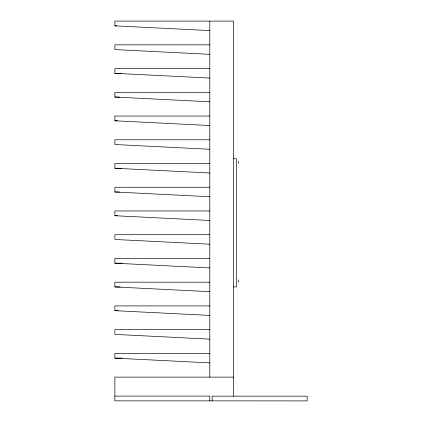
<?xml version="1.0" encoding="UTF-8"?>
<svg xmlns="http://www.w3.org/2000/svg" width="422" height="422" viewBox="0 0 422 422"><rect width="100%" height="100%" fill="white"/><g stroke="black" fill="none" stroke-linecap="round" stroke-linejoin="round"><path stroke-width="0.63" d="M233.545 396.237L233.545 21.1L114.874 21.1L114.874 25.848L116.852 25.848M209.813 44.832L114.874 44.832L114.874 49.58L209.813 54.327M209.813 68.57L114.874 68.57L114.874 73.317L209.813 78.065M114.874 73.317L121.467 73.317M209.813 92.302L114.874 92.302L114.874 97.049L209.813 101.797M114.874 97.049L119.489 97.049M209.813 116.039L114.874 116.039L114.874 120.787L209.813 125.529M114.874 120.787L117.511 120.787M209.813 139.772L114.874 139.772L114.874 144.519L209.813 149.267M233.545 158.762L236.394 158.762L236.394 286.928L233.545 286.928M209.813 163.509L114.874 163.509L114.874 168.251L209.813 172.999M114.874 168.251L121.467 168.251M209.813 187.241L114.874 187.241L114.874 191.989L209.813 196.736M114.874 191.989L119.489 191.989M209.813 210.974L114.874 210.974L114.874 215.721L209.813 220.469M114.874 215.721L117.511 215.721M209.813 234.711L114.874 234.711L114.874 239.459L209.813 244.206M209.813 258.443L114.874 258.443L114.874 263.191L209.813 267.938M114.874 263.191L122.127 263.191M209.813 282.181L114.874 282.181L114.874 286.928L209.813 291.671M114.874 286.928L120.149 286.928M209.813 305.913L114.874 305.913L114.874 310.661L209.813 315.408M114.874 310.661L118.171 310.661M209.813 329.651L114.874 329.651L114.874 334.393L209.813 339.14M209.813 353.383L114.874 353.383L114.874 358.13L209.813 362.878M114.874 358.13L122.127 358.13M233.545 377.115L114.874 377.115L114.874 400.853L307.126 400.9L307.126 396.152L212.187 396.152L212.187 400.9M114.874 396.105L209.813 396.105L209.813 400.853M114.874 25.848L209.813 30.595M238.293 161.204L238.293 163.578M238.293 279.876L238.293 282.249M209.813 21.1L209.813 377.115"/></g></svg>
